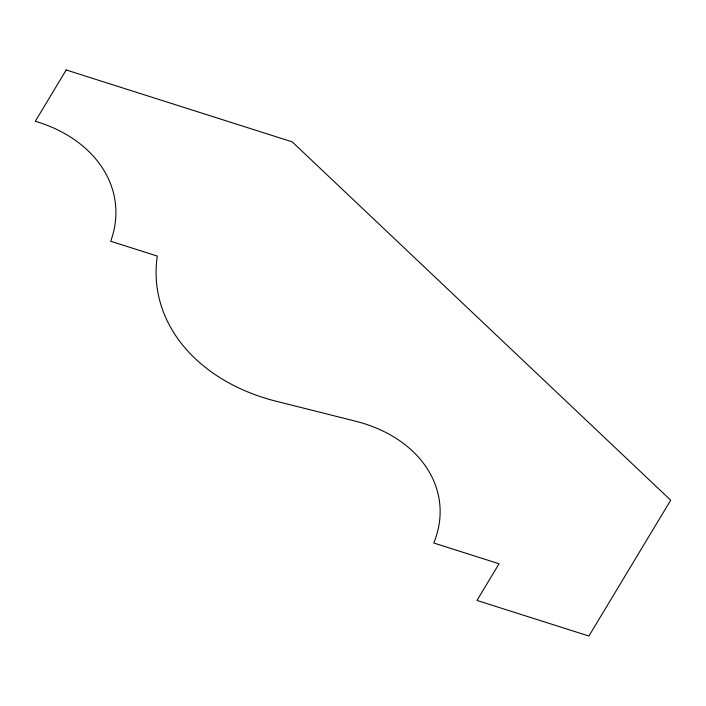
<?xml version="1.0" encoding="UTF-8"?>
<svg xmlns="http://www.w3.org/2000/svg" width="706" height="706" viewBox="0 0 706 706"><rect width="100%" height="100%" fill="white"/><g stroke="black" fill="none" stroke-linecap="round" stroke-linejoin="round"><path stroke-width="1.06" d="M66.196 69.965L35.3 121.273A135.737 103.367 -6 0 1 110.674 241.249L157.314 256.093A188.043 143.203 -6 0 0 276.125 401.229L355.762 421.253A132.172 100.649 -6 0 1 433.74 542.993L499.045 563.767L476.965 600.427L588.91 636.035L670.7 500.219L292.231 141.871L66.196 69.965"/></g></svg>
